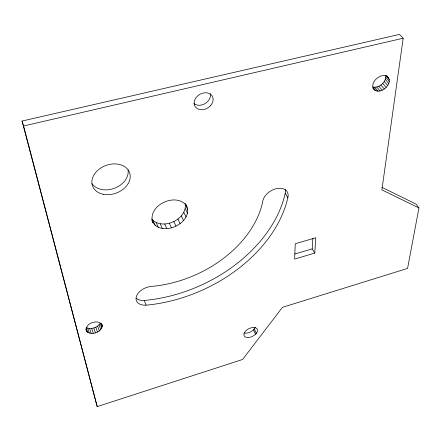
<?xml version="1.0" encoding="UTF-8"?>
<svg xmlns="http://www.w3.org/2000/svg" width="441" height="441" viewBox="0 0 441 441"><rect width="100%" height="100%" fill="white"/><g stroke="black" fill="none" stroke-linecap="round" stroke-linejoin="round"><path stroke-width="0.66" d="M314.775 253.09L315.789 237.771L295.261 243.752L294.638 259.06L314.775 253.09L312.2 248.873L312.867 238.217M151.588 218.934C162.227 231.128 187.866 219.486 185.137 203.389M151.864 220.373C159.912 239.072 195.286 222.942 186.069 204.58M403.179 38.229L381.884 189.873L418.95 207.931L407.572 268.404L282.477 307.322L242.583 359.481L97.191 406.602L22.05 121.049L399.502 34.398L403.179 38.229L23.593 125.983L22.05 121.049M376.151 90.989L372.783 87.009C379.282 88.349 386.266 82.109 385.776 75.516L389.238 79.446C390.66 87.379 376.697 96.502 372.871 87.307C371.261 79.286 385.561 70.036 389.238 79.446M102.284 325.271C98.867 318.055 83.448 323.644 86.601 331.395C91.557 336.235 104.037 331.555 101.888 324.058M87.726 332.382L86.199 327.498C90.962 329.846 97.367 327.724 100.19 323.325L101.783 328.165M244.281 333.038A7.348 4.261 -26.5 0 0 253.47 329.874L254.54 328.595A7.348 4.261 -26.5 0 0 255.207 327.288M255.604 334.195L256.679 332.922A7.381 4.25 -26.6 0 0 251.254 327.79A7.381 4.25 -26.6 0 0 244.264 336.092A7.381 4.25 -26.6 0 0 255.604 334.195L253.47 329.874M294.731 254.022L312.2 248.873M381.956 187.353L415.902 204.007L418.95 207.931M386.696 75.516L388.664 77.787M385.798 77.434L389.254 81.37M385.269 79.479L388.714 83.421M384.227 81.513L387.656 85.46M382.738 83.399L386.156 87.351M380.908 85.014L384.315 88.972M378.863 86.249L382.259 90.212M376.73 87.02L380.114 90.989M374.663 87.279L378.036 91.254M372.915 88.211L374.596 90.201M186.907 206.305C176.863 191.267 146.649 205.335 152.889 222.722M285.316 189.41A13.732 9.305 -31.3 0 1 285.184 193.356L287.857 197.656A131.787 93.47 -24 0 1 146.065 305.178A13.484 8.616 -21.8 0 1 136.374 296.495A13.484 8.616 -21.8 0 1 152.024 286.358A102.196 72.28 -24 0 0 262.93 200.479A13.809 9.294 -31.2 0 1 278.122 188.351A13.809 9.294 -31.2 0 1 287.857 197.656M254.264 328.92L256.403 333.247M185.606 205.065L187.833 209.662M185.325 208.72L187.546 213.317M183.869 212.419L186.074 217.022M181.345 215.93L183.528 220.539M177.916 219.017L180.077 223.637M173.815 221.487L175.953 226.123M169.305 223.174L171.422 227.826M164.686 223.978L166.775 228.642M160.248 223.83L162.316 228.504M156.285 222.738L158.347 227.424M153.077 220.759L155.127 225.456M136.236 298.27A13.412 8.633 -21.7 0 0 144.24 300.464L146.065 305.178M101.309 323.661L102.312 326.687M99.153 324.763L100.741 329.609M97.676 326.075L99.253 330.926M95.857 327.161L97.428 332.018M93.817 327.961L95.377 332.823M91.689 328.407L93.238 333.28M89.622 328.484L91.16 333.357M87.748 328.17L89.28 333.054M85.841 328.947L86.601 331.395M23.593 125.983L97.191 406.602M210.363 93.613A9.972 7.877 -31.1 0 1 208.086 101.066L206.223 102.808A9.972 7.877 -31.1 0 1 193.941 103.602M128.061 169.978A19.569 14.751 -19.6 0 1 114.566 188.219A19.569 14.751 -19.6 0 1 92.009 183.677M285.189 193.356A131.016 93.536 -23.9 0 1 144.24 300.459M210.693 105.476L208.819 107.229A10.038 7.883 -31.1 0 1 194.624 105.597L194.145 103.552A10.038 7.883 -31.1 0 1 206.768 92.792A10.038 7.883 -31.1 0 1 210.693 105.476M103.481 194.316A19.691 14.751 -19.8 0 0 130.101 174.708A19.691 14.751 -19.8 0 0 99.567 168.853A19.691 14.751 -19.8 0 0 103.481 194.316"/></g></svg>
